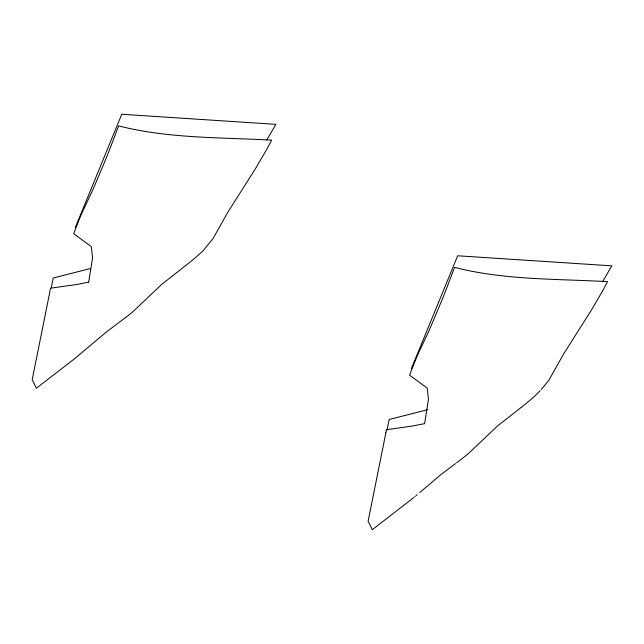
<?xml version="1.0" encoding="UTF-8"?>
<svg xmlns="http://www.w3.org/2000/svg" width="644" height="644" viewBox="0 0 644 644"><rect width="100%" height="100%" fill="white"/><g stroke="black" fill="none" stroke-linecap="round" stroke-linejoin="round"><path stroke-width="0.97" d="M385.885 432.559L386.416 429.701L412.353 426.038L424.573 423.655M385.853 432.752L385.531 434.418A187.09 5.144 -75.8 0 1 384.726 438.532L368.118 521.149L372.28 529.73L413.834 497.49M51.303 287.763L53.235 277.991L90.683 268.484M387.028 430.232L389.153 419.486L427.56 409.737M75.404 227.243L121.772 114.27L275.882 124.34L266.833 139.949M411.323 368.738L457.683 255.773L611.8 265.843L602.752 281.452M418.262 353.532L427.817 333.334A372.168 19.811 -73.4 0 0 429.781 328.979L442.581 298.583A228.572 12.164 -73.4 0 0 446.413 288.794L453.32 270.617A174.613 9.298 -73.4 0 1 454.575 267.389C504.566 280.188 556.464 278.772 607.566 281.645A300.885 33.472 -71.6 0 1 602.325 291.442L591.136 310.569L563.597 353.975L548.929 380.153L541.298 389.427M540.195 390.731L534.005 396.801A476.423 134.065 -66 0 1 525.754 403.764L521.608 407.056M419.719 492.596L440.432 474.99L455.477 463.632M417.191 494.713L415.927 495.759M414.672 496.806L415.09 496.46M185.689 265.561L189.835 262.261A476.423 134.065 -66 0 0 198.094 255.306L202.369 251.506L213.011 238.658L227.678 212.472L255.217 169.074L266.407 149.947A300.885 33.472 -71.6 0 0 271.647 140.15C220.546 137.293 168.648 138.669 118.657 125.894A174.613 9.298 -73.4 0 0 117.401 129.114L110.502 147.291A228.572 12.164 -73.4 0 1 106.663 157.088L93.863 187.476A372.168 19.811 -73.4 0 1 91.899 191.84L82.352 212.037A182.807 9.732 -73.4 0 0 78.286 221.778L73.682 233.692L91.327 246.644L92.551 257.866L88.703 282.144M185.593 265.634L161.644 284.439L133.694 310.939A222.019 62.476 -66 0 1 129.621 314.433L105.986 332.304L74.157 359.054L36.362 388.227L32.2 379.654L48.807 297.037A187.09 5.144 -75.8 0 0 49.612 292.923L50.498 288.206L76.435 284.543L88.47 282.209M521.318 407.29L497.562 425.942L469.613 452.442A222.019 62.476 -66 0 1 465.54 455.928L456.58 462.819M424.621 423.647L428.469 399.361L427.246 388.139L409.6 375.186L414.197 363.288A182.807 9.732 -73.4 0 1 418.262 353.548"/></g></svg>
